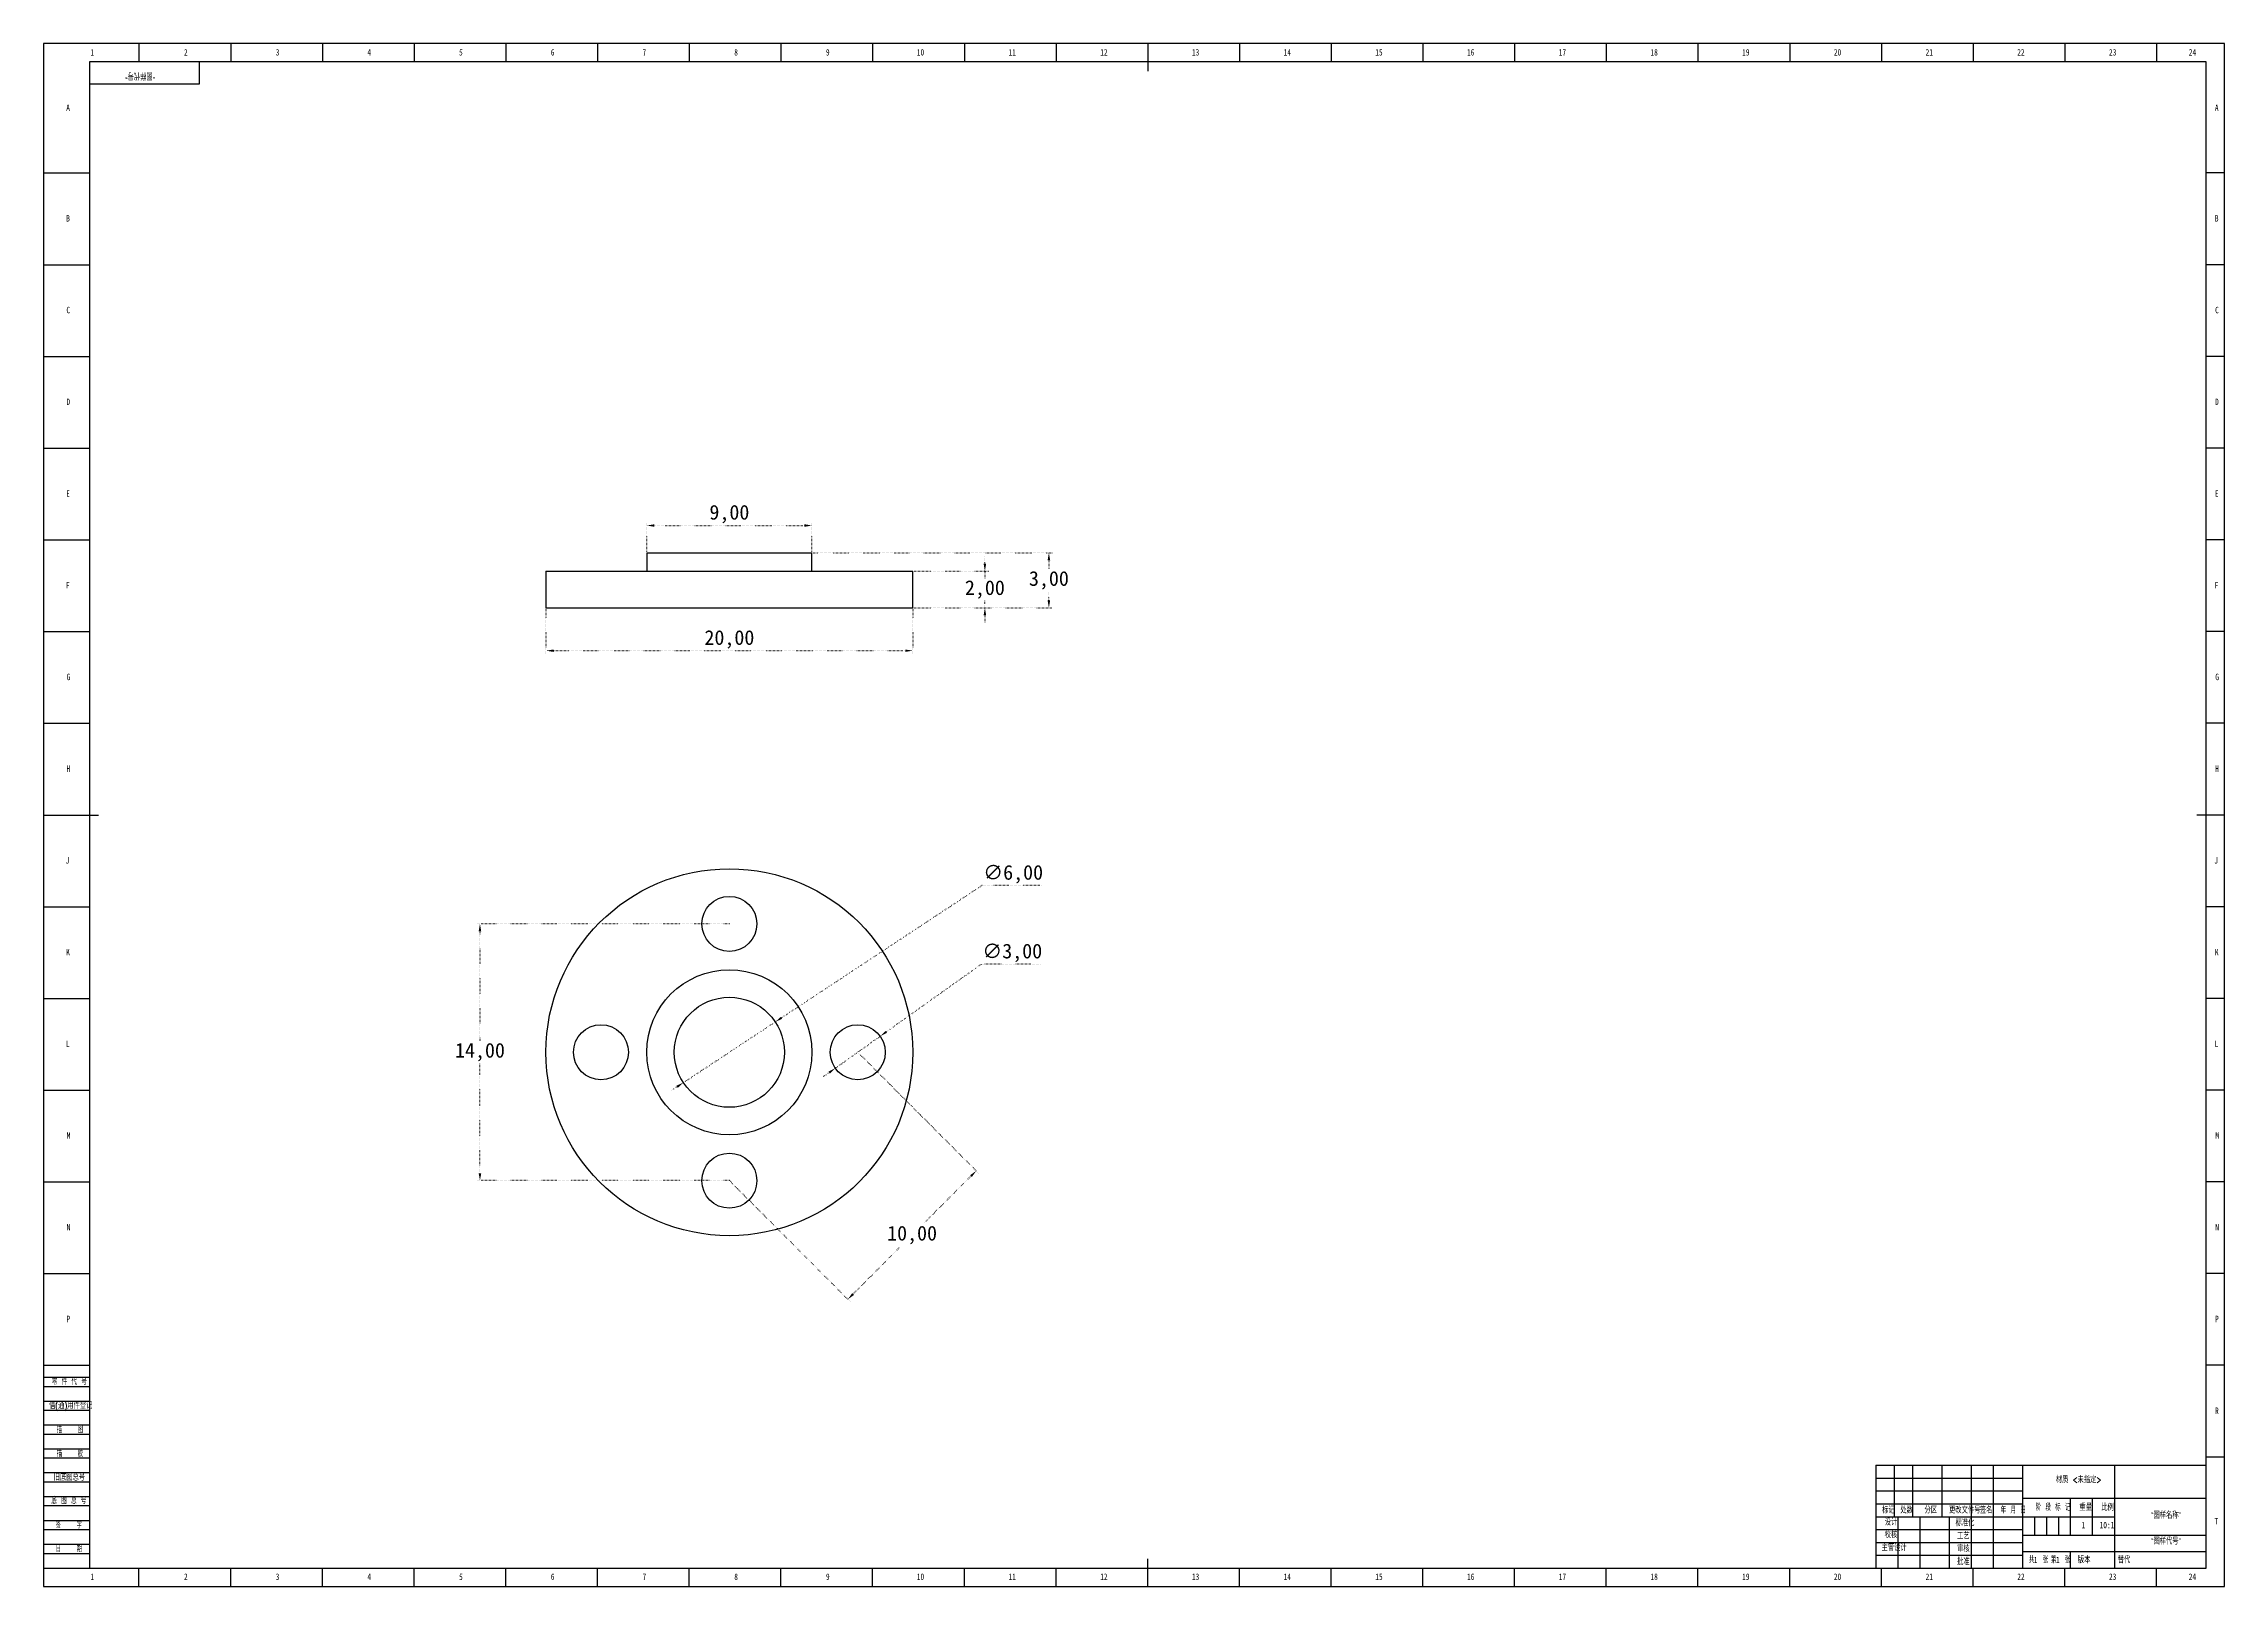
# Model space of a CAD drawing. Header units: millimetres. Extents: x 0 to 1189, y 0 to 841.
import ezdxf

# ---------------------------------------------------------------- set-up
doc = ezdxf.new("R2010")
doc.units = ezdxf.units.MM
doc.header["$PDSIZE"] = -1
doc.linetypes.add('DOT2', pattern=[0.635, 0, -0.635])
for name, color, linetype in [('10', 7, 'Continuous'), ('5', 7, 'Continuous'), ('9', 7, 'Continuous'), ('SLD-0', 7, 'Continuous')]:
    doc.layers.add(name, color=color, linetype=linetype)
doc.styles.add('SLDTEXTSTYLE0', font='TXT', dxfattribs={"width": 0.7, "bigfont": 'bigfont'})
doc.styles.add('SLDTEXTSTYLE1', font='TXT', dxfattribs={"width": 0.6, "bigfont": 'bigfont'})
doc.styles.add('SLDTEXTSTYLE2', font='TXT', dxfattribs={"width": 0.614286, "bigfont": 'bigfont'})
doc.styles.add('SLDTEXTSTYLE3', font='TXT', dxfattribs={"width": 0.62, "bigfont": 'bigfont'})
doc.styles.add('SLDTEXTSTYLE4', font='TXT', dxfattribs={"width": 0.566667, "bigfont": 'bigfont'})
doc.styles.add('SLDTEXTSTYLE5', font='TXT', dxfattribs={"width": 0.7})
doc.dimstyles.new('ISO-25', dxfattribs={"dimtxt": 2.5, "dimasz": 2.5, "dimexe": 1.25, "dimexo": 0.625, "dimtad": 1, "dimtxsty": 'Standard', "dimcen": 2.5, "dimadec": 0, "dimazin": 0, "dimtfac": 1, "dimtmove": 0, "dimatfit": 3, "dimfxl": 1, "dimarcsym": 0})

# ---------------------------------------------------------------- blocks, each defined once
blk = doc.blocks.new('*D6')
at = {"color": 0, "linetype": 'DOT2', "lineweight": -2, "transparency": 16777216}
for p, q in [((273.9, 533.4), (273.9, 508.1)), ((473.9, 533.4), (473.9, 508.1)), ((278, 510.1), (469.8, 510.1))]:
    blk.add_line(p, q, dxfattribs=at)
at = {"color": 0, "linetype": 'DOT2', "transparency": 16777216}
for points in [[(278, 510.7), (278, 509.4), (273.9, 510.1)], [(469.8, 510.7), (469.8, 509.4), (473.9, 510.1)]]:
    blk.add_solid(points, dxfattribs=at)
at = {"layer": 'Defpoints', "color": 0, "linetype": 'DOT2', "transparency": 16777216}
for p in [(273.9, 533.4), (473.9, 533.4), (473.9, 510.1)]:
    blk.add_point(p, dxfattribs=at)
at = {"color": 0, "linetype": 'DOT2', "transparency": 16777216, "insert": (373.9, 516.2), "char_height": 3.5, "attachment_point": 5}
blk.add_mtext('{\\H2.28571x;20,00}', dxfattribs=at)
blk = doc.blocks.new('*D7')
at = {"color": 0, "linetype": 'DOT2', "lineweight": -2, "transparency": 16777216}
for p, q in [((513.2, 557.5), (513.2, 561.6)), ((473.9, 553.4), (515.2, 553.4)), ((513.2, 553.4), (513.2, 549.6)), ((513.2, 533.4), (513.2, 537.2)), ((473.9, 533.4), (515.2, 533.4)), ((513.2, 529.4), (513.2, 525.3))]:
    blk.add_line(p, q, dxfattribs=at)
at = {"color": 0, "linetype": 'DOT2', "transparency": 16777216}
for points in [[(512.5, 557.5), (513.9, 557.5), (513.2, 553.4)], [(512.5, 529.4), (513.9, 529.4), (513.2, 533.4)]]:
    blk.add_solid(points, dxfattribs=at)
at = {"layer": 'Defpoints', "color": 0, "linetype": 'DOT2', "transparency": 16777216}
for p in [(473.9, 553.4), (513.2, 553.4), (473.9, 533.4)]:
    blk.add_point(p, dxfattribs=at)
at = {"color": 0, "linetype": 'DOT2', "transparency": 16777216, "insert": (513.2, 543.4), "char_height": 3.5, "attachment_point": 5}
blk.add_mtext('{\\H2.28571x;2,00}', dxfattribs=at)
blk = doc.blocks.new('*D8')
at = {"color": 0, "linetype": 'DOT2', "lineweight": -2, "transparency": 16777216}
for p, q in [((418.9, 563.4), (550.1, 563.4)), ((548.1, 559.4), (548.1, 554.6)), ((548.1, 537.5), (548.1, 542.2)), ((473.9, 533.4), (550.1, 533.4))]:
    blk.add_line(p, q, dxfattribs=at)
at = {"color": 0, "linetype": 'DOT2', "transparency": 16777216}
for points in [[(547.4, 559.4), (548.8, 559.4), (548.1, 563.4)], [(547.4, 537.5), (548.8, 537.5), (548.1, 533.4)]]:
    blk.add_solid(points, dxfattribs=at)
at = {"layer": 'Defpoints', "color": 0, "linetype": 'DOT2', "transparency": 16777216}
for p in [(418.9, 563.4), (548.1, 563.4), (473.9, 533.4)]:
    blk.add_point(p, dxfattribs=at)
at = {"color": 0, "linetype": 'DOT2', "transparency": 16777216, "insert": (548.1, 548.4), "char_height": 3.5, "attachment_point": 5}
blk.add_mtext('{\\H2.28571x;3,00}', dxfattribs=at)
blk = doc.blocks.new('*D9')
at = {"color": 0, "linetype": 'DOT2', "lineweight": -2, "transparency": 16777216}
for p, q in [((328.9, 563.4), (328.9, 580.3)), ((333, 578.3), (414.8, 578.3)), ((418.9, 563.4), (418.9, 580.3))]:
    blk.add_line(p, q, dxfattribs=at)
at = {"color": 0, "linetype": 'DOT2', "transparency": 16777216}
for points in [[(333, 579), (333, 577.6), (328.9, 578.3)], [(414.8, 579), (414.8, 577.6), (418.9, 578.3)]]:
    blk.add_solid(points, dxfattribs=at)
at = {"layer": 'Defpoints', "color": 0, "linetype": 'DOT2', "transparency": 16777216}
for p in [(418.9, 578.3), (328.9, 563.4), (418.9, 563.4)]:
    blk.add_point(p, dxfattribs=at)
at = {"color": 0, "linetype": 'DOT2', "transparency": 16777216, "insert": (373.9, 584.5), "char_height": 3.5, "attachment_point": 5}
blk.add_mtext('{\\H2.28571x;9,00}', dxfattribs=at)
blk = doc.blocks.new('*D11')
at = {"color": 0, "linetype": 'DOT2', "lineweight": -2, "transparency": 16777216}
for p, q in [((511.7, 382.1), (402.3, 309.9)), ((543.9, 382.1), (511.7, 382.1)), ((348.8, 274.6), (398.9, 307.7)), ((345.4, 272.4), (342, 270.1))]:
    blk.add_line(p, q, dxfattribs=at)
at = {"color": 0, "linetype": 'DOT2', "transparency": 16777216}
for points in [[(402, 310.5), (402.7, 309.4), (398.9, 307.7)], [(345.1, 273), (345.8, 271.8), (348.8, 274.6)]]:
    blk.add_solid(points, dxfattribs=at)
at = {"layer": 'Defpoints', "color": 0, "linetype": 'DOT2', "transparency": 16777216}
for p in [(398.9, 307.7), (348.8, 274.6)]:
    blk.add_point(p, dxfattribs=at)
at = {"color": 0, "linetype": 'DOT2', "transparency": 16777216, "insert": (528.6, 388.2), "char_height": 3.5, "width": 0.5, "attachment_point": 5}
blk.add_mtext('{\\H2.28571x;∅6,00}', dxfattribs=at)
blk = doc.blocks.new('*D12')
at = {"color": 0, "linetype": 'DOT2', "lineweight": -2, "transparency": 16777216}
for p, q in [((511.2, 339.1), (459.4, 302.2)), ((543.4, 339.1), (511.2, 339.1)), ((431.7, 282.5), (456.1, 299.9)), ((428.3, 280.1), (425, 277.7))]:
    blk.add_line(p, q, dxfattribs=at)
at = {"color": 0, "linetype": 'DOT2', "transparency": 16777216}
for points in [[(459, 302.8), (459.8, 301.7), (456.1, 299.9)], [(427.9, 280.6), (428.7, 279.5), (431.7, 282.5)]]:
    blk.add_solid(points, dxfattribs=at)
at = {"layer": 'Defpoints', "color": 0, "linetype": 'DOT2', "transparency": 16777216}
for p in [(456.1, 299.9), (431.7, 282.5)]:
    blk.add_point(p, dxfattribs=at)
at = {"color": 0, "linetype": 'DOT2', "transparency": 16777216, "insert": (528.1, 345.3), "char_height": 3.5, "attachment_point": 5}
blk.add_mtext('{\\H2.28571x;∅3,00}', dxfattribs=at)
blk = doc.blocks.new('*D13')
at = {"color": 0, "linetype": 'DOT2', "lineweight": -2, "transparency": 16777216}
for p, q in [((373.9, 361.2), (235.9, 361.2)), ((237.9, 357.1), (237.9, 297.3)), ((237.9, 225.2), (237.9, 285)), ((373.9, 221.2), (235.9, 221.2))]:
    blk.add_line(p, q, dxfattribs=at)
at = {"color": 0, "linetype": 'DOT2', "transparency": 16777216}
for points in [[(237.2, 357.1), (238.6, 357.1), (237.9, 361.2)], [(237.2, 225.2), (238.6, 225.2), (237.9, 221.2)]]:
    blk.add_solid(points, dxfattribs=at)
at = {"layer": 'Defpoints', "color": 0, "linetype": 'DOT2', "transparency": 16777216}
for p in [(237.9, 361.2), (373.9, 361.2), (373.9, 221.2)]:
    blk.add_point(p, dxfattribs=at)
at = {"color": 0, "linetype": 'DOT2', "transparency": 16777216, "insert": (237.9, 291.2), "char_height": 3.5, "attachment_point": 5}
blk.add_mtext('{\\H2.28571x;14,00}', dxfattribs=at)
blk = doc.blocks.new('*D14')
at = {"color": 0, "linetype": 'DOT2', "lineweight": -2, "transparency": 16777216}
for p, q in [((443.9, 291.2), (509.9, 225.1)), ((373.9, 221.2), (439.9, 155.1)), ((505.6, 223.7), (479.7, 197.7)), ((441.4, 159.4), (467.3, 185.4))]:
    blk.add_line(p, q, dxfattribs=at)
at = {"color": 0, "linetype": 'DOT2', "transparency": 16777216}
for points in [[(505.1, 224.1), (506.1, 223.2), (508.5, 226.5)], [(440.9, 159.9), (441.9, 158.9), (438.5, 156.5)]]:
    blk.add_solid(points, dxfattribs=at)
at = {"layer": 'Defpoints', "color": 0, "linetype": 'DOT2', "transparency": 16777216}
for p in [(443.9, 291.2), (373.9, 221.2), (438.5, 156.5)]:
    blk.add_point(p, dxfattribs=at)
at = {"color": 0, "linetype": 'DOT2', "transparency": 16777216, "insert": (473.5, 191.5), "char_height": 3.5, "attachment_point": 5}
blk.add_mtext('{\\H2.28571x;10,00}', dxfattribs=at)

msp = doc.modelspace()

# ---------------------------------------------------------------- linework, layer by layer
at = {"color": 7, "linetype": 'Continuous', "lineweight": 25}
for p, q in [((328.877, 563.433), (328.877, 553.433)), ((328.877, 563.433), (418.877, 563.433)), ((418.877, 553.433), (418.877, 563.433)), ((273.877, 553.433), (273.877, 533.433)), ((273.877, 553.433), (473.877, 553.433)), ((473.877, 533.433), (473.877, 553.433)), ((273.877, 533.433), (473.877, 533.433))]:
    msp.add_line(p, q, dxfattribs=at)
for centre, radius in [((373.877, 291.157), 100), ((373.877, 361.157), 15), ((373.877, 291.157), 45), ((373.877, 291.157), 30), ((303.877, 291.157), 15), ((443.877, 291.157), 15), ((373.877, 221.157), 15)]:
    msp.add_circle(centre, radius, dxfattribs=at)
at = {"layer": '5', "color": 7}
for p, q in [((1189, 841), (0, 841)), ((0, 841), (0, 0)), ((1189, 0), (1189, 841)), ((0, 114), (25, 114)), ((0, 109), (25, 109)), ((0, 101), (25, 101)), ((0, 96), (25, 96)), ((0, 88), (25, 88)), ((0, 83), (25, 83)), ((0, 75), (25, 75)), ((0, 70), (25, 70)), ((0, 62), (25, 62)), ((0, 57), (25, 57)), ((0, 49), (25, 49)), ((999, 59), (1079, 59)), ((999, 52), (1079, 52)), ((0, 44), (25, 44)), ((0, 36), (25, 36)), ((1085.5, 38), (1085.5, 28)), ((1092, 38), (1092, 28)), ((1098.5, 38), (1098.5, 28)), ((0, 31), (25, 31)), ((0, 23), (25, 23)), ((0, 18), (25, 18)), ((0, 0), (1189, 0))]:
    msp.add_line(p, q, dxfattribs=at)
at = {"layer": '5'}
for p, q in [((52, 841), (52, 831.05)), ((102, 841), (102, 831.05)), ((152, 841), (152, 831.05)), ((202, 841), (202, 831.05)), ((252, 841), (252, 831.05)), ((302, 841), (302, 831.05)), ((352, 841), (352, 831.05)), ((402, 841), (402, 831.05)), ((452, 841), (452, 831.05)), ((502, 841), (502, 831.05)), ((552, 841), (552, 831.05)), ((652, 841), (652, 831.05)), ((702, 841), (702, 831.05)), ((752, 841), (752, 831.05)), ((802, 841), (802, 831.05)), ((852, 841), (852, 831.05)), ((902, 841), (902, 831.05)), ((952, 841), (952, 831.05)), ((1002, 841), (1002, 831.05)), ((1052, 841), (1052, 831.05)), ((1102, 841), (1102, 831.05)), ((1152, 841), (1152, 831.05)), ((0, 770.5), (25, 770.5)), ((1189, 770.5), (1179, 770.5)), ((0, 720.5), (25, 720.5)), ((1189, 720.5), (1179, 720.5)), ((0, 670.5), (25, 670.5)), ((1189, 670.5), (1179, 670.5)), ((0, 620.5), (25, 620.5)), ((1189, 620.5), (1179, 620.5)), ((0, 570.5), (25, 570.5)), ((1189, 570.5), (1179, 570.5)), ((0, 520.5), (25, 520.5)), ((1189, 520.5), (1179, 520.5)), ((0, 470.5), (25, 470.5)), ((1189, 470.5), (1179, 470.5)), ((0, 370.5), (25, 370.5)), ((1189, 370.5), (1179, 370.5)), ((0, 320.5), (25, 320.5)), ((1189, 320.5), (1179, 320.5)), ((0, 270.5), (25, 270.5)), ((1189, 270.5), (1179, 270.5)), ((0, 220.5), (25, 220.5)), ((1189, 220.5), (1179, 220.5)), ((0, 170.5), (25, 170.5)), ((1189, 170.5), (1179, 170.5)), ((0, 120.5), (25, 120.5)), ((1189, 120.5), (1179, 120.5)), ((1189, 70.5), (1179, 70.5)), ((52, 0), (52, 10)), ((102, 0), (102, 10)), ((152, 0), (152, 10)), ((202, 0), (202, 10)), ((252, 0), (252, 10)), ((302, 0), (302, 10)), ((352, 0), (352, 10)), ((402, 0), (402, 10)), ((452, 0), (452, 10)), ((502, 0), (502, 10)), ((552, 0), (552, 10)), ((652, 0), (652, 10)), ((702, 0), (702, 10)), ((752, 0), (752, 10)), ((802, 0), (802, 10)), ((852, 0), (852, 10)), ((902, 0), (902, 10)), ((952, 0), (952, 10)), ((1002, 0), (1002, 10)), ((1052, 0), (1052, 10)), ((1102, 0), (1102, 10)), ((1152, 0), (1152, 10))]:
    msp.add_line(p, q, dxfattribs=at)
at = {"layer": '5', "lineweight": 25}
for p, q in [((602, 841), (602, 826)), ((0, 420.5), (30, 420.5)), ((1189, 420.5), (1174, 420.5)), ((602, 0), (602, 15)), ((1105, 18.982), (1105, 10))]:
    msp.add_line(p, q, dxfattribs=at)
at = {"layer": '5', "color": 7, "lineweight": 25}
for p, q in [((1179, 831.05), (25, 831.05)), ((25, 831.05), (25, 10)), ((85, 819), (85, 831)), ((1179, 10), (1179, 831.05)), ((25, 819), (85, 819)), ((999, 66), (1179, 66)), ((999, 66), (999, 10)), ((1009, 66), (1009, 38)), ((1019, 66), (1019, 38)), ((1035, 66), (1035, 38)), ((1051, 66), (1051, 10)), ((1063, 66), (1063, 10)), ((1079, 66), (1079, 10)), ((1129, 66), (1129, 38)), ((1079, 48), (1179, 48)), ((1105, 48), (1105, 28)), ((1117, 48), (1117, 28)), ((999, 45), (1079, 45)), ((999, 38), (1129, 38)), ((1011, 38), (1011, 10)), ((1023, 38), (1023, 10)), ((1039, 38), (1039, 10)), ((1129, 38), (1129, 10)), ((999, 31), (1079, 31)), ((999, 24), (1079, 24)), ((1079, 28), (1179, 28)), ((999, 17), (1079, 17)), ((1079.006, 18.982), (1179, 18.982)), ((0, 10), (1179, 10))]:
    msp.add_line(p, q, dxfattribs=at)

# ---------------------------------------------------------------- texts
at = {"layer": '10', "char_height": 3.5}
for s, insert, attachment_point, style in [('1', (26.544, 838.018), 2, 'SLDTEXTSTYLE5'), ('2', (77.544, 838.018), 2, 'SLDTEXTSTYLE5'), ('3', (127.544, 838.018), 2, 'SLDTEXTSTYLE5'), ('4', (177.544, 838.018), 2, 'SLDTEXTSTYLE5'), ('5', (227.544, 838.018), 2, 'SLDTEXTSTYLE5'), ('6', (277.547, 838.018), 2, 'SLDTEXTSTYLE5'), ('7', (327.547, 838.018), 2, 'SLDTEXTSTYLE5'), ('8', (377.547, 838.018), 2, 'SLDTEXTSTYLE5'), ('9', (427.547, 838.018), 2, 'SLDTEXTSTYLE5'), ('10', (478.089, 838.018), 2, 'SLDTEXTSTYLE5'), ('11', (528.089, 838.018), 2, 'SLDTEXTSTYLE5'), ('12', (578.089, 838.018), 2, 'SLDTEXTSTYLE5'), ('13', (628.089, 838.018), 2, 'SLDTEXTSTYLE5'), ('14', (678.089, 838.018), 2, 'SLDTEXTSTYLE5'), ('15', (728.089, 838.018), 2, 'SLDTEXTSTYLE5'), ('16', (778.091, 838.018), 2, 'SLDTEXTSTYLE5'), ('17', (828.091, 838.018), 2, 'SLDTEXTSTYLE5'), ('18', (878.091, 838.018), 2, 'SLDTEXTSTYLE5'), ('19', (928.091, 838.018), 2, 'SLDTEXTSTYLE5'), ('20', (978.089, 838.018), 2, 'SLDTEXTSTYLE5'), ('21', (1028.089, 838.018), 2, 'SLDTEXTSTYLE5'), ('22', (1078.089, 838.018), 2, 'SLDTEXTSTYLE5'), ('23', (1128.089, 838.018), 2, 'SLDTEXTSTYLE5'), ('24', (1171.589, 838.018), 2, 'SLDTEXTSTYLE5'), ('A', (13.32, 807.768), 2, 'SLDTEXTSTYLE5'), ('A', (1184.82, 807.768), 2, 'SLDTEXTSTYLE5'), ('B', (13.32, 747.518), 2, 'SLDTEXTSTYLE5'), ('B', (1184.82, 747.518), 2, 'SLDTEXTSTYLE5'), ('C', (13.427, 697.518), 2, 'SLDTEXTSTYLE5'), ('C', (1184.927, 697.518), 2, 'SLDTEXTSTYLE5'), ('D', (13.43, 647.518), 2, 'SLDTEXTSTYLE5'), ('D', (1184.93, 647.518), 2, 'SLDTEXTSTYLE5'), ('E', (13.318, 597.518), 2, 'SLDTEXTSTYLE5'), ('E', (1184.818, 597.518), 2, 'SLDTEXTSTYLE5'), ('F', (13.224, 547.518), 2, 'SLDTEXTSTYLE5'), ('F', (1184.724, 547.518), 2, 'SLDTEXTSTYLE5'), ('G', (13.539, 497.518), 2, 'SLDTEXTSTYLE5'), ('G', (1185.039, 497.518), 2, 'SLDTEXTSTYLE5'), ('H', (13.43, 447.518), 2, 'SLDTEXTSTYLE5'), ('H', (1184.93, 447.518), 2, 'SLDTEXTSTYLE5'), ('J', (13.015, 397.518), 2, 'SLDTEXTSTYLE5'), ('J', (1184.515, 397.518), 2, 'SLDTEXTSTYLE5'), ('K', (13.32, 347.518), 2, 'SLDTEXTSTYLE5'), ('K', (1184.82, 347.518), 2, 'SLDTEXTSTYLE5'), ('L', (13.181, 297.518), 2, 'SLDTEXTSTYLE5'), ('L', (1184.681, 297.518), 2, 'SLDTEXTSTYLE5'), ('M', (13.597, 247.518), 2, 'SLDTEXTSTYLE5'), ('M', (1185.097, 247.518), 2, 'SLDTEXTSTYLE5'), ('N', (13.549, 197.518), 2, 'SLDTEXTSTYLE5'), ('N', (1185.049, 197.518), 2, 'SLDTEXTSTYLE5'), ('P', (13.444, 147.518), 2, 'SLDTEXTSTYLE5'), ('P', (1184.944, 147.518), 2, 'SLDTEXTSTYLE5'), ('R', (1184.93, 97.518), 2, 'SLDTEXTSTYLE5'), ('材质 <未指定>', (1109.475, 59.858), 2, 'SLDTEXTSTYLE0'), ('“图样名称”', (1157.169, 40.511), 2, 'SLDTEXTSTYLE0'), ('T', (1184.656, 37.268), 2, 'SLDTEXTSTYLE5'), ('校核', (1007.176, 29.857), 2, 'SLDTEXTSTYLE0'), ('1', (1112.12, 35.158), 2, 'SLDTEXTSTYLE5'), ('“图样代号”', (1157.172, 26.366), 2, 'SLDTEXTSTYLE0'), ('主管设计', (1008.926, 22.83), 2, 'SLDTEXTSTYLE0'), ('1', (1085.11, 16.188), 1, 'SLDTEXTSTYLE5'), ('1', (1097.135, 16.188), 1, 'SLDTEXTSTYLE5'), ('1', (26.544, 7.018), 2, 'SLDTEXTSTYLE5'), ('2', (77.544, 7.018), 2, 'SLDTEXTSTYLE5'), ('3', (127.544, 7.018), 2, 'SLDTEXTSTYLE5'), ('4', (177.544, 7.018), 2, 'SLDTEXTSTYLE5'), ('5', (227.544, 7.018), 2, 'SLDTEXTSTYLE5'), ('6', (277.547, 7.018), 2, 'SLDTEXTSTYLE5'), ('7', (327.547, 7.018), 2, 'SLDTEXTSTYLE5'), ('8', (377.547, 7.018), 2, 'SLDTEXTSTYLE5'), ('9', (427.547, 7.018), 2, 'SLDTEXTSTYLE5'), ('10', (478.089, 7.018), 2, 'SLDTEXTSTYLE5'), ('11', (528.089, 7.018), 2, 'SLDTEXTSTYLE5'), ('12', (578.089, 7.018), 2, 'SLDTEXTSTYLE5'), ('13', (628.089, 7.018), 2, 'SLDTEXTSTYLE5'), ('14', (678.089, 7.018), 2, 'SLDTEXTSTYLE5'), ('15', (728.089, 7.018), 2, 'SLDTEXTSTYLE5'), ('16', (778.091, 7.018), 2, 'SLDTEXTSTYLE5'), ('17', (828.091, 7.018), 2, 'SLDTEXTSTYLE5'), ('18', (878.091, 7.018), 2, 'SLDTEXTSTYLE5'), ('19', (928.091, 7.018), 2, 'SLDTEXTSTYLE5'), ('20', (978.089, 7.018), 2, 'SLDTEXTSTYLE5'), ('21', (1028.089, 7.018), 2, 'SLDTEXTSTYLE5'), ('22', (1078.089, 7.018), 2, 'SLDTEXTSTYLE5'), ('23', (1128.089, 7.018), 2, 'SLDTEXTSTYLE5'), ('24', (1171.589, 7.018), 2, 'SLDTEXTSTYLE5')]:
    msp.add_mtext(s, dxfattribs=dict(at, insert=insert, attachment_point=attachment_point, style=style))
at = {"layer": '10', "color": 7, "insert": (1112.526, 16.188), "char_height": 3.5, "attachment_point": 2, "style": 'SLDTEXTSTYLE0'}
msp.add_mtext('版本', dxfattribs=at)
at = {"layer": '9', "color": 7, "char_height": 3.5}
for s, insert, attachment_point, style in [('零 件 代 号', (4.482, 113.36), 1, 'SLDTEXTSTYLE2'), ('借(通)用件登记', (2.933, 100.276), 1, 'SLDTEXTSTYLE0'), ('描    图', (14.352, 87.176), 2, 'SLDTEXTSTYLE4'), ('描    校', (14.319, 74.137), 2, 'SLDTEXTSTYLE4'), ('旧底图总号', (5.459, 61.201), 1, 'SLDTEXTSTYLE0'), ('底 图 总 号', (4.212, 48.433), 1, 'SLDTEXTSTYLE2'), ('标记', (1005.821, 43.306), 2, 'SLDTEXTSTYLE0'), ('设计', (1007.228, 36.767), 2, 'SLDTEXTSTYLE0'), ('处数', (1015.759, 43.306), 2, 'SLDTEXTSTYLE0'), ('分区', (1028.916, 43.306), 2, 'SLDTEXTSTYLE0'), ('更改文件号', (1047.473, 43.306), 2, 'SLDTEXTSTYLE0'), ('标准化', (1047.567, 36.358), 2, 'SLDTEXTSTYLE0'), ('签名', (1059.145, 43.306), 2, 'SLDTEXTSTYLE0'), ('年 月 日', (1073.909, 43.306), 2, 'SLDTEXTSTYLE3'), ('阶 段 标 记', (1095.536, 44.81), 2, 'SLDTEXTSTYLE2'), ('重量', (1113.402, 44.81), 2, 'SLDTEXTSTYLE0'), ('比例', (1125.295, 44.81), 2, 'SLDTEXTSTYLE0'), ('签    字', (13.706, 35.193), 2, 'SLDTEXTSTYLE4'), ('工艺', (1046.681, 29.23), 2, 'SLDTEXTSTYLE0'), ('日    期', (13.783, 22.233), 2, 'SLDTEXTSTYLE4'), ('批准', (1046.662, 15.216), 2, 'SLDTEXTSTYLE0'), ('审核', (1046.68, 22.249), 2, 'SLDTEXTSTYLE0'), ('共  张', (1087.69, 16.188), 2, 'SLDTEXTSTYLE1'), ('第  张', (1099.675, 16.188), 2, 'SLDTEXTSTYLE1')]:
    msp.add_mtext(s, dxfattribs=dict(at, insert=insert, attachment_point=attachment_point, style=style))
at = {"layer": 'SLD-0', "insert": (52.607, 821.738), "char_height": 3.5, "attachment_point": 2, "rotation": 180, "style": 'SLDTEXTSTYLE0'}
msp.add_mtext('“图样代号”', dxfattribs=at)
at = {"layer": 'SLD-0', "char_height": 3.5}
for s, insert, attachment_point, style in [('10:1', (1124.982, 35.158), 2, 'SLDTEXTSTYLE5'), ('替代', (1130.851, 16.188), 1, 'SLDTEXTSTYLE0')]:
    msp.add_mtext(s, dxfattribs=dict(at, insert=insert, attachment_point=attachment_point, style=style))

# ---------------------------------------------------------------- dimensions: what is measured, and where the dimension line sits
at = {"linetype": 'DOT2'}
for base, p1, p2, picture, middle in [((418.877, 578.284), (328.877, 563.433), (418.877, 563.433), '*D9', (373.877, 584.474)), ((473.877, 510.055), (273.877, 533.433), (473.877, 533.433), '*D6', (373.877, 516.246))]:
    dim = msp.add_linear_dim(base=base, p1=p1, p2=p2, text='{\\H2.28571x;<>}', dimstyle='ISO-25', override={"dimtxt": 3.5, "dimasz": 4.08, "dimexe": 2, "dimexo": 0, "dimgap": 1.524, "dimtih": 1, "dimtoh": 1, "dimlfac": 0.1, "dimzin": 0, "dimadec": 2, "dimtzin": 0}, dxfattribs=at)
    dim.commit()
    dim.dimension.update_dxf_attribs({"geometry": picture, "text_midpoint": middle})
for base, p1, p2, picture, middle in [((548.094, 563.433), (473.877, 533.433), (418.877, 563.433), '*D8', (548.094, 548.433)), ((513.175, 553.433), (473.877, 533.433), (473.877, 553.433), '*D7', (513.175, 543.433)), ((237.888, 361.157), (373.877, 221.157), (373.877, 361.157), '*D13', (237.888, 291.157))]:
    dim = msp.add_linear_dim(base=base, p1=p1, p2=p2, angle=270, text='{\\H2.28571x;<>}', dimstyle='ISO-25', override={"dimtxt": 3.5, "dimasz": 4.08, "dimexe": 2, "dimexo": 0, "dimgap": 1.524, "dimtih": 1, "dimtoh": 1, "dimlfac": 0.1, "dimzin": 0, "dimadec": 2, "dimtzin": 0}, dxfattribs=at)
    dim.commit()
    dim.dimension.update_dxf_attribs({"geometry": picture, "text_midpoint": middle})
for p1, p2, picture, middle in [((348.834, 274.64), (398.921, 307.674), '*D11', (528.557, 382.054)), ((431.659, 282.456), (456.095, 299.859), '*D12', (528.057, 339.105))]:
    dim = msp.add_diameter_dim_2p(p1=p1, p2=p2, text='{\\H2.28571x;<>}', dimstyle='ISO-25', override={"dimtxt": 3.5, "dimasz": 4.08, "dimexe": 2, "dimexo": 0, "dimgap": 1.524, "dimtih": 1, "dimtoh": 1, "dimlfac": 0.1, "dimzin": 0, "dimadec": 2, "dimtzin": 0}, dxfattribs=at)
    dim.commit()
    dim.dimension.update_dxf_attribs({"geometry": picture, "text_midpoint": middle, "dimtype": 163})
dim = msp.add_aligned_dim(p1=(443.877, 291.157), p2=(373.877, 221.157), distance=91.376, text='{\\H2.28571x;10,00}', dimstyle='ISO-25', override={"dimtxt": 3.5, "dimasz": 4.08, "dimexe": 2, "dimexo": 0, "dimgap": 1.524, "dimtih": 1, "dimtoh": 1, "dimlfac": 0.1, "dimzin": 0, "dimadec": 2, "dimtzin": 0}, dxfattribs=at)
dim.commit()
dim.dimension.update_dxf_attribs({"geometry": '*D14', "text_midpoint": (473.49, 191.545)})

doc.saveas('drawing.dxf')
